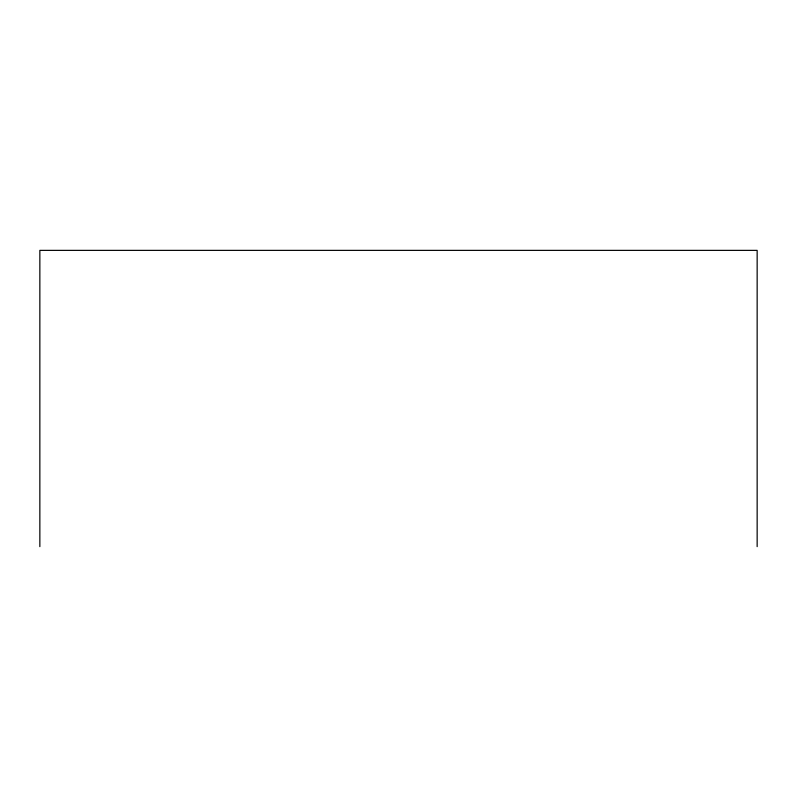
<?xml version="1.0" encoding="UTF-8"?>
<svg xmlns="http://www.w3.org/2000/svg" width="797" height="797" viewBox="0 0 797 797"><rect width="100%" height="100%" fill="white"/><g stroke="black" fill="none" stroke-linecap="round" stroke-linejoin="round"><path stroke-width="1.2" d="M757.15 546.632L757.15 250.368L39.85 250.368L39.85 546.632"/></g></svg>
